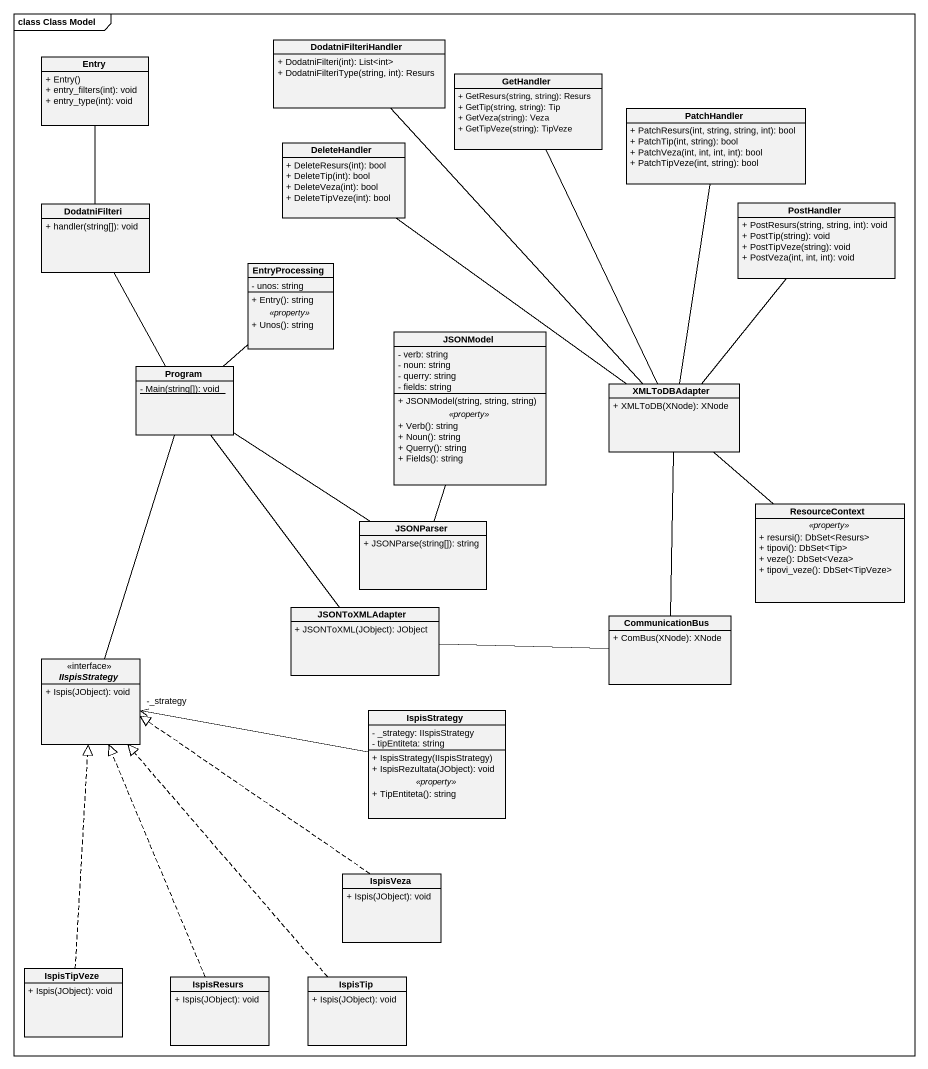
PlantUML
@startuml
mainframe class Class Model
hide circle
hide empty members
skinparam classAttributeIconSize 0
class Entry {
  + Entry()
  + entry_filters(int): void
  + entry_type(int): void
}
class DodatniFilteriHandler {
  + DodatniFilteri(int): List<int>
  + DodatniFilteriType(string, int): Resurs
}
class GetHandler {
  + GetResurs(string, string): Resurs
  + GetTip(string, string): Tip
  + GetVeza(string): Veza
  + GetTipVeze(string): TipVeze
}
class PatchHandler {
  + PatchResurs(int, string, string, int): bool
  + PatchTip(int, string): bool
  + PatchVeza(int, int, int, int): bool
  + PatchTipVeze(int, string): bool
}
class DeleteHandler {
  + DeleteResurs(int): bool
  + DeleteTip(int): bool
  + DeleteVeza(int): bool
  + DeleteTipVeze(int): bool
}
class DodatniFilteri {
  + handler(string[]): void
}
class PostHandler {
  + PostResurs(string, string, int): void
  + PostTip(string): void
  + PostTipVeze(string): void
  + PostVeza(int, int, int): void
}
class EntryProcessing {
  - unos: string
  --
  + Entry(): string
  .. <<property>> ..
  + Unos(): string
}
class JSONModel {
  - verb: string
  - noun: string
  - querry: string
  - fields: string
  --
  + JSONModel(string, string, string)
  .. <<property>> ..
  + Verb(): string
  + Noun(): string
  + Querry(): string
  + Fields(): string
}
class Program {
  {static} - Main(string[]): void
}
class XMLToDBAdapter {
  + XMLToDB(XNode): XNode
}
class JSONParser {
  + JSONParse(string[]): string
}
class ResourceContext {
  .. <<property>> ..
  + resursi(): DbSet<Resurs>
  + tipovi(): DbSet<Tip>
  + veze(): DbSet<Veza>
  + tipovi_veze(): DbSet<TipVeze>
}
class JSONToXMLAdapter {
  + JSONToXML(JObject): JObject
}
class CommunicationBus {
  + ComBus(XNode): XNode
}
interface IIspisStrategy {
  + Ispis(JObject): void
}
class IspisStrategy {
  - _strategy: IIspisStrategy
  - tipEntiteta: string
  --
  + IspisStrategy(IIspisStrategy)
  + IspisRezultata(JObject): void
  .. <<property>> ..
  + TipEntiteta(): string
}
class IspisVeza {
  + Ispis(JObject): void
}
class IspisTipVeze {
  + Ispis(JObject): void
}
class IspisResurs {
  + Ispis(JObject): void
}
class IspisTip {
  + Ispis(JObject): void
}
DodatniFilteri -up- Entry
Program -up- DodatniFilteri
Program -up- EntryProcessing
Program -- JSONParser
Program -- JSONToXMLAdapter
Program -- IIspisStrategy
XMLToDBAdapter -up- DodatniFilteriHandler
XMLToDBAdapter -up- GetHandler
XMLToDBAdapter -up- PatchHandler
XMLToDBAdapter -up- DeleteHandler
XMLToDBAdapter -up- PostHandler
XMLToDBAdapter -- ResourceContext
JSONParser -up- JSONModel
JSONToXMLAdapter -right- CommunicationBus
CommunicationBus -up- XMLToDBAdapter
IspisStrategy -left-> "-_strategy" IIspisStrategy
IspisVeza .up.|> IIspisStrategy
IspisTipVeze .up.|> IIspisStrategy
IspisResurs .up.|> IIspisStrategy
IspisTip .up.|> IIspisStrategy
@enduml
